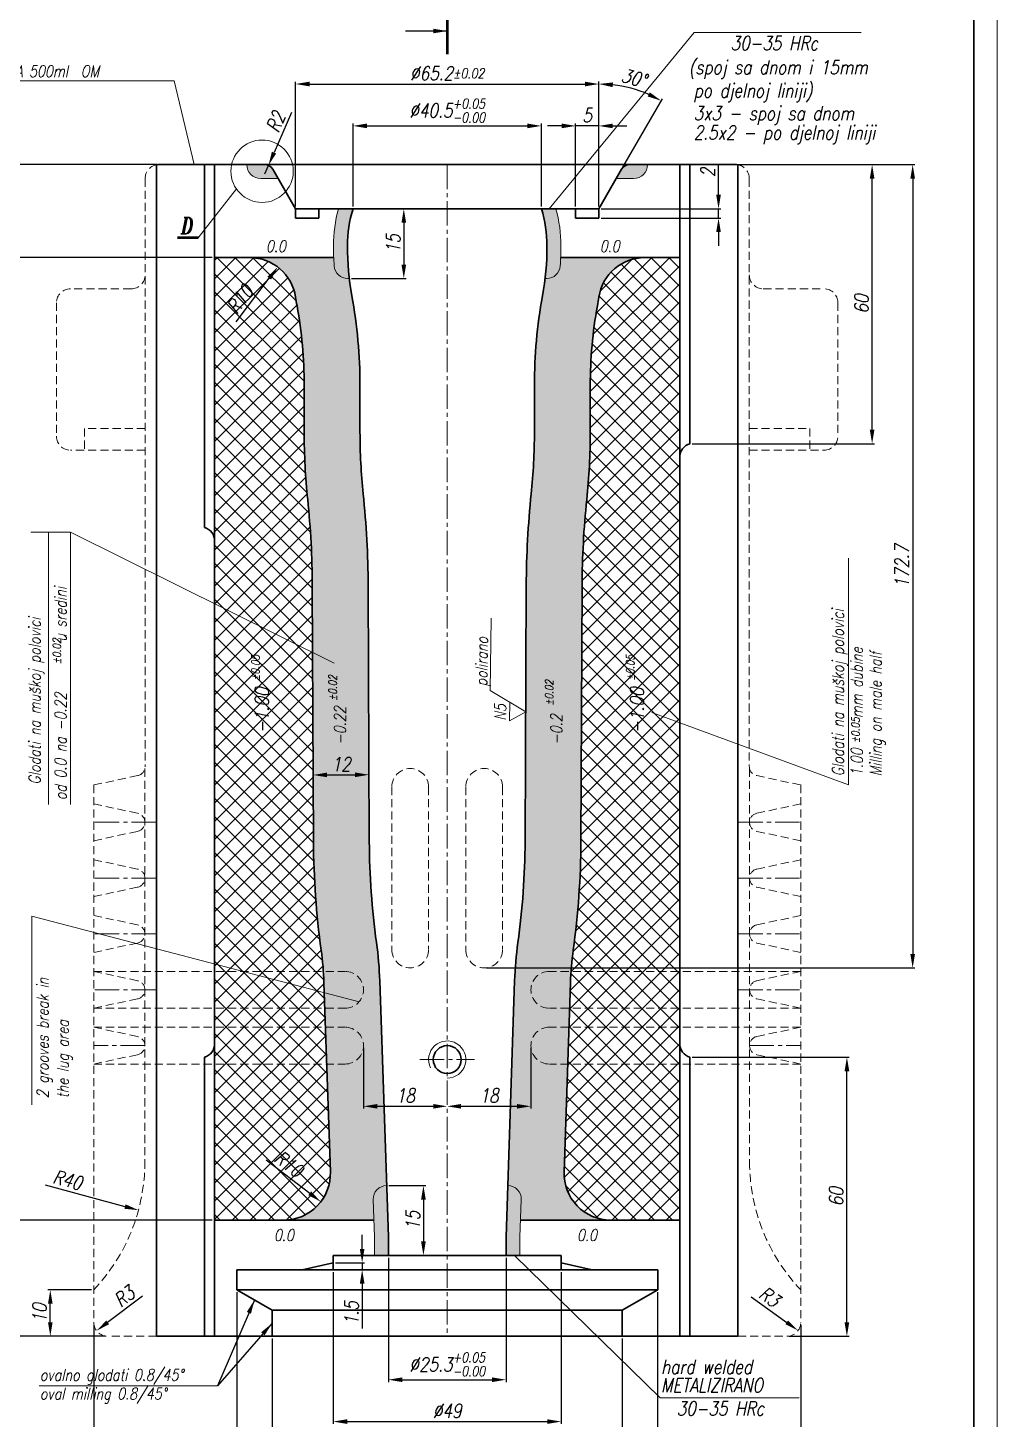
# Model space of a CAD drawing. Extents: x 39 to 1277, y -73 to 631.
# Drawn here: x 671 to 879.4, y 100.4 to 399.5 of the extents above; entities that cross this region are included whole.
import ezdxf

# ---------------------------------------------------------------- set-up
doc = ezdxf.new("R2010")
doc.units = 0
doc.header["$LTSCALE"] = 7
doc.header["$MEASUREMENT"] = 0
doc.linetypes.add('CENTER2', pattern=[1.125, 0.75, -0.125, 0.125, -0.125])
doc.linetypes.add('HIDDEN', pattern=[0.375, 0.25, -0.125])
doc.layers.get('0').update_dxf_attribs({"linetype": 'CONTINUOUS', "lineweight": 15})
for name, color, linetype, lineweight in [('1', 1, 'CENTER2', 15), ('2', 2, 'HIDDEN', 15), ('3', 3, 'CONTINUOUS', 30), ('4', 5, 'CONTINUOUS', 50), ('8', 251, 'CONTINUOUS', 15), ('ENGLISH', 252, 'CONTINUOUS', 18)]:
    doc.layers.add(name, color=color, linetype=linetype, lineweight=lineweight)
doc.styles.add('ITALICT', font='ITALICT.shx', dxfattribs={"width": 0.8, "height": 3})
doc.dimstyles.get("Standard").update_dxf_attribs({"dimtxt": 3, "dimasz": 3, "dimexe": 0.5, "dimexo": 0.5, "dimgap": 0.8, "dimtad": 1, "dimdsep": 46, "dimtxsty": 'ITALICT', "dimcen": 0.09, "dimazin": 2, "dimtfac": 1, "dimtmove": 0, "dimatfit": 3, "dimfxl": 1, "dimtolj": 1, "dimtzin": 0, "dimarcsym": 0})

# ---------------------------------------------------------------- blocks, each defined once
blk = doc.blocks.new('*D16')
at = {"color": 0, "lineweight": -2, "transparency": 16777216}
for p, q in [((728.56, 361.12), (728.56, 387.94)), ((731.56, 387.44), (790.76, 387.44)), ((793.76, 361.12), (793.76, 387.94))]:
    blk.add_line(p, q, dxfattribs=at)
at = {"color": 0, "transparency": 16777216}
for points in [[(731.56, 387.94), (731.56, 386.94), (728.56, 387.44)], [(790.76, 387.94), (790.76, 386.94), (793.76, 387.44)]]:
    blk.add_solid(points, dxfattribs=at)
at = {"color": 0, "transparency": 16777216, "insert": (761.16, 389.74), "char_height": 3, "attachment_point": 5, "style": 'ITALICT'}
blk.add_mtext('\\A1;%%c65.2{}{\\H0.71x;\\C3;%%p0.02}', dxfattribs=at)
blk = doc.blocks.new('*D17')
at = {"color": 0, "lineweight": -2, "transparency": 16777216}
for p, q in [((684.66, 128.22), (675.33, 128.22)), ((675.83, 121.22), (675.83, 125.22)), ((687.66, 118.22), (675.33, 118.22))]:
    blk.add_line(p, q, dxfattribs=at)
at = {"color": 0, "transparency": 16777216}
for points in [[(675.33, 125.22), (676.33, 125.22), (675.83, 128.22)], [(675.33, 121.22), (676.33, 121.22), (675.83, 118.22)]]:
    blk.add_solid(points, dxfattribs=at)
at = {"color": 0, "transparency": 16777216, "insert": (673.53, 123.22), "char_height": 3, "attachment_point": 5, "rotation": 90, "style": 'ITALICT'}
blk.add_mtext('\\A1;10', dxfattribs=at)
blk = doc.blocks.new('*D30')
at = {"color": 0, "lineweight": -2, "transparency": 16777216}
for p, q in [((736.66, 132.02), (736.66, 99.39)), ((785.66, 132.02), (785.66, 99.39)), ((739.66, 99.89), (782.66, 99.89))]:
    blk.add_line(p, q, dxfattribs=at)
at = {"color": 0, "transparency": 16777216}
for points in [[(739.66, 100.39), (739.66, 99.39), (736.66, 99.89)], [(782.66, 100.39), (782.66, 99.39), (785.66, 99.89)]]:
    blk.add_solid(points, dxfattribs=at)
at = {"color": 0, "transparency": 16777216, "insert": (761.16, 102.19), "char_height": 3, "attachment_point": 5, "style": 'ITALICT'}
blk.add_mtext('\\A1;%%c49', dxfattribs=at)
blk = doc.blocks.new('*D33')
at = {"color": 0, "lineweight": -2, "transparency": 16777216}
for p, q in [((743.16, 180.22), (743.16, 167.17)), ((746.16, 167.67), (758.16, 167.67))]:
    blk.add_line(p, q, dxfattribs=at)
at = {"color": 0, "transparency": 16777216}
for points in [[(746.16, 168.17), (746.16, 167.17), (743.16, 167.67)], [(758.16, 168.17), (758.16, 167.17), (761.16, 167.67)]]:
    blk.add_solid(points, dxfattribs=at)
at = {"color": 0, "transparency": 16777216, "insert": (752.16, 169.97), "char_height": 3, "attachment_point": 5, "style": 'ITALICT'}
blk.add_mtext('\\A1;18', dxfattribs=at)
blk = doc.blocks.new('*D34')
at = {"color": 0, "lineweight": -2, "transparency": 16777216}
for p, q in [((779.16, 180.22), (779.16, 167.17)), ((764.16, 167.67), (776.16, 167.67))]:
    blk.add_line(p, q, dxfattribs=at)
at = {"color": 0, "transparency": 16777216}
for points in [[(764.16, 168.17), (764.16, 167.17), (761.16, 167.67)], [(776.16, 168.17), (776.16, 167.17), (779.16, 167.67)]]:
    blk.add_solid(points, dxfattribs=at)
at = {"color": 0, "transparency": 16777216, "insert": (770.16, 169.97), "char_height": 3, "attachment_point": 5, "style": 'ITALICT'}
blk.add_mtext('\\A1;18', dxfattribs=at)
blk = doc.blocks.new('*D35')
at = {"color": 0, "lineweight": -2, "transparency": 16777216}
for p, q in [((823.61, 370.12), (853.02, 370.12)), ((852.52, 313.12), (852.52, 367.12)), ((813.85, 310.12), (853.02, 310.12))]:
    blk.add_line(p, q, dxfattribs=at)
at = {"color": 0, "transparency": 16777216}
for points in [[(852.02, 367.12), (853.02, 367.12), (852.52, 370.12)], [(852.02, 313.12), (853.02, 313.12), (852.52, 310.12)]]:
    blk.add_solid(points, dxfattribs=at)
at = {"color": 0, "transparency": 16777216, "insert": (850.22, 340.12), "char_height": 3, "attachment_point": 5, "rotation": 90, "style": 'ITALICT'}
blk.add_mtext('\\A1;60', dxfattribs=at)
blk = doc.blocks.new('*D36')
at = {"color": 0, "lineweight": -2, "transparency": 16777216}
for p, q in [((813.85, 178.22), (847.6, 178.22)), ((847.1, 121.22), (847.1, 175.22)), ((834.66, 118.22), (847.6, 118.22))]:
    blk.add_line(p, q, dxfattribs=at)
at = {"color": 0, "transparency": 16777216}
for points in [[(846.6, 175.22), (847.6, 175.22), (847.1, 178.22)], [(846.6, 121.22), (847.6, 121.22), (847.1, 118.22)]]:
    blk.add_solid(points, dxfattribs=at)
at = {"color": 0, "transparency": 16777216, "insert": (844.8, 148.22), "char_height": 3, "attachment_point": 5, "rotation": 90, "style": 'ITALICT'}
blk.add_mtext('\\A1;60', dxfattribs=at)
blk = doc.blocks.new('*D38')
at = {"color": 0, "lineweight": -2, "transparency": 16777216}
for p, q in [((823.61, 370.12), (861.74, 370.12)), ((861.24, 367.12), (861.24, 200.42)), ((769.61, 197.42), (861.74, 197.42))]:
    blk.add_line(p, q, dxfattribs=at)
at = {"color": 0, "transparency": 16777216}
for points in [[(860.74, 367.12), (861.74, 367.12), (861.24, 370.12)], [(860.74, 200.42), (861.74, 200.42), (861.24, 197.42)]]:
    blk.add_solid(points, dxfattribs=at)
at = {"color": 0, "transparency": 16777216, "insert": (858.94, 283.77), "char_height": 3, "attachment_point": 5, "rotation": 90, "style": 'ITALICT'}
blk.add_mtext('\\A1;172.7', dxfattribs=at)
blk = doc.blocks.new('*D39')
at = {"color": 0, "lineweight": -2, "transparency": 16777216}
for p, q in [((698.71, 370.12), (665.08, 370.12)), ((665.58, 367.12), (665.58, 353.12)), ((710.66, 350.12), (665.08, 350.12))]:
    blk.add_line(p, q, dxfattribs=at)
at = {"color": 0, "transparency": 16777216}
for points in [[(665.08, 367.12), (666.08, 367.12), (665.58, 370.12)], [(665.08, 353.12), (666.08, 353.12), (665.58, 350.12)]]:
    blk.add_solid(points, dxfattribs=at)
at = {"color": 0, "transparency": 16777216, "insert": (663.28, 360.12), "char_height": 3, "attachment_point": 5, "rotation": 90, "style": 'ITALICT'}
blk.add_mtext('\\A1;20', dxfattribs=at)
blk = doc.blocks.new('*D40')
at = {"color": 0, "lineweight": -2, "transparency": 16777216}
for p, q in [((710.66, 143.22), (665.08, 143.22)), ((665.58, 121.22), (665.58, 140.22)), ((675.33, 118.22), (665.08, 118.22))]:
    blk.add_line(p, q, dxfattribs=at)
at = {"color": 0, "transparency": 16777216}
for points in [[(665.08, 140.22), (666.08, 140.22), (665.58, 143.22)], [(665.08, 121.22), (666.08, 121.22), (665.58, 118.22)]]:
    blk.add_solid(points, dxfattribs=at)
at = {"color": 0, "transparency": 16777216, "insert": (663.28, 130.72), "char_height": 3, "attachment_point": 5, "rotation": 90, "style": 'ITALICT'}
blk.add_mtext('\\A1;25', dxfattribs=at)
blk = doc.blocks.new('*D47')
at = {"color": 0, "lineweight": -2, "transparency": 16777216}
for p, q in [((685.16, 120.72), (685.16, 72.39)), ((837.16, 120.72), (837.16, 72.39)), ((688.16, 72.89), (834.16, 72.89))]:
    blk.add_line(p, q, dxfattribs=at)
at = {"color": 0, "transparency": 16777216}
for points in [[(688.16, 73.39), (688.16, 72.39), (685.16, 72.89)], [(834.16, 73.39), (834.16, 72.39), (837.16, 72.89)]]:
    blk.add_solid(points, dxfattribs=at)
at = {"color": 0, "transparency": 16777216, "insert": (761.16, 75.19), "char_height": 3, "attachment_point": 5, "style": 'ITALICT'}
blk.add_mtext('\\A1;%%c152', dxfattribs=at)
blk = doc.blocks.new('*D55')
at = {"color": 0, "lineweight": -2, "transparency": 16777216}
for p, q in [((793.76, 361.62), (793.76, 387.95)), ((798.92, 369.55), (807.43, 384.28))]:
    blk.add_line(p, q, dxfattribs=at)
blk.add_arc((793.76, 360.62), 26.82, 66.4112, 83.5888, dxfattribs=at)
at = {"color": 0, "transparency": 16777216}
for points in [[(796.73, 386.78), (796.79, 387.78), (793.76, 387.45)], [(804.72, 385.65), (804.27, 384.76), (807.18, 383.85)]]:
    blk.add_solid(points, dxfattribs=at)
at = {"color": 0, "transparency": 16777216, "insert": (801.3, 388.75), "char_height": 3, "attachment_point": 5, "rotation": 345, "style": 'ITALICT'}
blk.add_mtext('\\A1;30°', dxfattribs=at)
blk = doc.blocks.new('*D56')
at = {"color": 0, "lineweight": -2, "transparency": 16777216}
for p, q in [((740.91, 361.12), (740.91, 378.94)), ((743.91, 378.44), (778.41, 378.44)), ((781.41, 361.12), (781.41, 378.94))]:
    blk.add_line(p, q, dxfattribs=at)
at = {"color": 0, "transparency": 16777216}
for points in [[(743.91, 378.94), (743.91, 377.94), (740.91, 378.44)], [(778.41, 378.94), (778.41, 377.94), (781.41, 378.44)]]:
    blk.add_solid(points, dxfattribs=at)
at = {"color": 0, "transparency": 16777216, "insert": (761.16, 381.72), "char_height": 3, "attachment_point": 5, "style": 'ITALICT'}
blk.add_mtext('\\A1;%%c40.5{}{\\H0.71x;\\C3;\\S+0.05^ -0.00;}', dxfattribs=at)
blk = doc.blocks.new('*D57')
at = {"color": 0, "lineweight": -2, "transparency": 16777216}
for p, q in [((727.7, 381.31), (723.93, 372.7)), ((721.92, 368.12), (722.73, 369.95))]:
    blk.add_line(p, q, dxfattribs=at)
at = {"color": 0, "transparency": 16777216}
blk.add_solid([(723.47, 372.9), (724.39, 372.5), (722.73, 369.95)], dxfattribs=at)
at = {"color": 0, "transparency": 16777216, "insert": (724.31, 379.3), "char_height": 3, "attachment_point": 5, "rotation": 66.3525, "style": 'ITALICT'}
blk.add_mtext('\\A1;R2', dxfattribs=at)
blk = doc.blocks.new('*D58')
at = {"color": 0, "lineweight": -2, "transparency": 16777216}
for p, q in [((748.51, 135.12), (748.51, 108.39)), ((773.81, 135.12), (773.81, 108.39)), ((751.51, 108.89), (770.81, 108.89))]:
    blk.add_line(p, q, dxfattribs=at)
at = {"color": 0, "transparency": 16777216}
for points in [[(751.51, 109.39), (751.51, 108.39), (748.51, 108.89)], [(770.81, 109.39), (770.81, 108.39), (773.81, 108.89)]]:
    blk.add_solid(points, dxfattribs=at)
at = {"color": 0, "transparency": 16777216, "insert": (761.16, 112.18), "char_height": 3, "attachment_point": 5, "style": 'ITALICT'}
blk.add_mtext('\\A1;%%c25.3{}{\\H0.71x;\\C3;\\S+0.05^ -0.00;}', dxfattribs=at)
blk = doc.blocks.new('*D59')
at = {"color": 0, "lineweight": -2, "transparency": 16777216}
for p, q in [((723.51, 117.72), (723.51, 90.39)), ((798.81, 117.72), (798.81, 90.39)), ((726.51, 90.89), (795.81, 90.89))]:
    blk.add_line(p, q, dxfattribs=at)
at = {"color": 0, "transparency": 16777216}
for points in [[(726.51, 91.39), (726.51, 90.39), (723.51, 90.89)], [(795.81, 91.39), (795.81, 90.39), (798.81, 90.89)]]:
    blk.add_solid(points, dxfattribs=at)
at = {"color": 0, "transparency": 16777216, "insert": (761.16, 94.18), "char_height": 3, "attachment_point": 5, "style": 'ITALICT'}
blk.add_mtext('\\A1;%%c75.3{}{\\H0.71x;\\C3;\\S+0.06^ +0.03;}', dxfattribs=at)
blk = doc.blocks.new('*D60')
at = {"color": 0, "lineweight": -2, "transparency": 16777216}
for p, q in [((715.91, 127.71), (715.91, 81.39)), ((806.41, 127.71), (806.41, 81.39)), ((718.91, 81.89), (803.41, 81.89))]:
    blk.add_line(p, q, dxfattribs=at)
at = {"color": 0, "transparency": 16777216}
for points in [[(718.91, 82.39), (718.91, 81.39), (715.91, 81.89)], [(803.41, 82.39), (803.41, 81.39), (806.41, 81.89)]]:
    blk.add_solid(points, dxfattribs=at)
at = {"color": 0, "transparency": 16777216, "insert": (761.16, 84.19), "char_height": 3, "attachment_point": 5, "style": 'ITALICT'}
blk.add_mtext('\\A1;%%c90.5', dxfattribs=at)
blk = doc.blocks.new('*D61')
at = {"color": 0, "lineweight": -2, "transparency": 16777216}
for p, q in [((742.88, 137.02), (742.88, 140.02)), ((737.16, 134.02), (743.38, 134.02)), ((742.88, 134.02), (742.88, 132.52)), ((742.88, 129.52), (742.88, 119.89))]:
    blk.add_line(p, q, dxfattribs=at)
at = {"color": 0, "transparency": 16777216}
for points in [[(742.38, 137.02), (743.38, 137.02), (742.88, 134.02)], [(742.38, 129.52), (743.38, 129.52), (742.88, 132.52)]]:
    blk.add_solid(points, dxfattribs=at)
at = {"color": 0, "transparency": 16777216, "insert": (740.58, 123.21), "char_height": 3, "attachment_point": 5, "rotation": 90, "style": 'ITALICT'}
blk.add_mtext('\\A1;1.5', dxfattribs=at)
blk = doc.blocks.new('*D70')
at = {"color": 0, "lineweight": -2, "transparency": 16777216}
blk.add_line((695.67, 126.88), (688.16, 121.22), dxfattribs=at)
at = {"color": 0, "transparency": 16777216}
blk.add_solid([(687.86, 121.62), (688.47, 120.82), (685.77, 119.41)], dxfattribs=at)
at = {"color": 0, "transparency": 16777216, "insert": (691.73, 126.79), "char_height": 3, "attachment_point": 5, "rotation": 37.0367, "style": 'ITALICT'}
blk.add_mtext('\\A1;R3', dxfattribs=at)
blk = doc.blocks.new('*D71')
at = {"color": 0, "lineweight": -2, "transparency": 16777216}
blk.add_line((826.53, 126.71), (834.16, 121.22), dxfattribs=at)
at = {"color": 0, "transparency": 16777216}
blk.add_solid([(834.46, 121.63), (833.87, 120.82), (836.6, 119.47)], dxfattribs=at)
at = {"color": 0, "transparency": 16777216, "insert": (830.47, 126.71), "char_height": 3, "attachment_point": 5, "rotation": 324.2688, "style": 'ITALICT'}
blk.add_mtext('\\A1;R3', dxfattribs=at)
blk = doc.blocks.new('*D90')
at = {"color": 0, "lineweight": -2, "transparency": 16777216}
blk.add_line((674.7, 150.76), (691.88, 146.12), dxfattribs=at)
at = {"color": 0, "transparency": 16777216}
blk.add_solid([(692.01, 146.6), (691.75, 145.64), (694.78, 145.34)], dxfattribs=at)
at = {"color": 0, "transparency": 16777216, "insert": (679.55, 151.84), "char_height": 3, "attachment_point": 5, "rotation": 344.8826, "style": 'ITALICT'}
blk.add_mtext('\\A1;R40', dxfattribs=at)
blk = doc.blocks.new('*D91')
at = {"color": 0, "lineweight": -2, "transparency": 16777216}
for p, q in [((748.64, 150.62), (756.55, 150.62)), ((756.05, 147.62), (756.05, 138.62))]:
    blk.add_line(p, q, dxfattribs=at)
at = {"color": 0, "transparency": 16777216}
for points in [[(755.55, 147.62), (756.55, 147.62), (756.05, 150.62)], [(755.55, 138.62), (756.55, 138.62), (756.05, 135.62)]]:
    blk.add_solid(points, dxfattribs=at)
at = {"color": 0, "transparency": 16777216, "insert": (753.75, 143.12), "char_height": 3, "attachment_point": 5, "rotation": 90, "style": 'ITALICT'}
blk.add_mtext('\\A1;15', dxfattribs=at)
blk = doc.blocks.new('*D92')
at = {"color": 0, "lineweight": -2, "transparency": 16777216}
for p, q in [((751.83, 357.62), (751.83, 348.62)), ((740.62, 345.62), (752.33, 345.62))]:
    blk.add_line(p, q, dxfattribs=at)
at = {"color": 0, "transparency": 16777216}
for points in [[(751.33, 357.62), (752.33, 357.62), (751.83, 360.62)], [(751.33, 348.62), (752.33, 348.62), (751.83, 345.62)]]:
    blk.add_solid(points, dxfattribs=at)
at = {"color": 0, "transparency": 16777216, "insert": (749.53, 353.12), "char_height": 3, "attachment_point": 5, "rotation": 90, "style": 'ITALICT'}
blk.add_mtext('\\A1;15', dxfattribs=at)
blk = doc.blocks.new('*D93')
at = {"color": 0, "lineweight": -2, "transparency": 16777216}
for p, q in [((819.5, 363.62), (819.5, 370.16)), ((794.26, 360.62), (820, 360.62)), ((819.5, 358.62), (819.5, 360.62)), ((794.26, 358.62), (820, 358.62)), ((819.5, 355.62), (819.5, 352.62))]:
    blk.add_line(p, q, dxfattribs=at)
at = {"color": 0, "transparency": 16777216}
for points in [[(819, 363.62), (820, 363.62), (819.5, 360.62)], [(819, 355.62), (820, 355.62), (819.5, 358.62)]]:
    blk.add_solid(points, dxfattribs=at)
at = {"color": 0, "transparency": 16777216, "insert": (817.2, 368.39), "char_height": 3, "attachment_point": 5, "rotation": 90, "style": 'ITALICT'}
blk.add_mtext('\\A1;2', dxfattribs=at)
blk = doc.blocks.new('*D94')
at = {"color": 0, "lineweight": -2, "transparency": 16777216}
for p, q in [((785.76, 378.44), (782.76, 378.44)), ((788.76, 361.12), (788.76, 378.94)), ((793.76, 378.44), (788.76, 378.44)), ((793.76, 361.12), (793.76, 378.94)), ((796.76, 378.44), (799.76, 378.44))]:
    blk.add_line(p, q, dxfattribs=at)
at = {"color": 0, "transparency": 16777216}
for points in [[(785.76, 378.94), (785.76, 377.94), (788.76, 378.44)], [(796.76, 378.94), (796.76, 377.94), (793.76, 378.44)]]:
    blk.add_solid(points, dxfattribs=at)
at = {"color": 0, "transparency": 16777216, "insert": (791.26, 380.74), "char_height": 3, "attachment_point": 5, "style": 'ITALICT'}
blk.add_mtext('\\A1;5', dxfattribs=at)
blk = doc.blocks.new('*D124')
at = {"color": 0, "lineweight": -2, "transparency": 16777216}
blk.add_line((722.23, 156.14), (731.6, 148.97), dxfattribs=at)
at = {"color": 0, "transparency": 16777216}
blk.add_solid([(731.91, 149.37), (731.3, 148.57), (733.99, 147.15)], dxfattribs=at)
at = {"color": 0, "transparency": 16777216, "insert": (727.12, 155.29), "char_height": 3, "attachment_point": 5, "rotation": 322.5913, "style": 'ITALICT'}
blk.add_mtext('\\A1;R10', dxfattribs=at)
blk = doc.blocks.new('*D125')
at = {"color": 0, "lineweight": -2, "transparency": 16777216}
for p, q in [((732.36, 236.59), (732.35, 239.4)), ((744.36, 236.64), (744.35, 239.45)), ((735.35, 238.91), (741.35, 238.94))]:
    blk.add_line(p, q, dxfattribs=at)
at = {"color": 0, "transparency": 16777216}
for points in [[(735.35, 239.41), (735.35, 238.41), (732.35, 238.9)], [(741.35, 239.44), (741.35, 238.44), (744.35, 238.95)]]:
    blk.add_solid(points, dxfattribs=at)
at = {"color": 0, "transparency": 16777216, "insert": (738.34, 241.22), "char_height": 3, "attachment_point": 5, "rotation": 0.2604, "style": 'ITALICT'}
blk.add_mtext('\\A1;12', dxfattribs=at)
blk = doc.blocks.new('*D126')
at = {"color": 0, "lineweight": -2, "transparency": 16777216}
blk.add_line((715.78, 336.29), (722.9, 345.7), dxfattribs=at)
at = {"color": 0, "transparency": 16777216}
blk.add_solid([(722.5, 346), (723.3, 345.4), (724.71, 348.09)], dxfattribs=at)
at = {"color": 0, "transparency": 16777216, "insert": (716.6, 341.19), "char_height": 3, "attachment_point": 5, "rotation": 52.8748, "style": 'ITALICT'}
blk.add_mtext('\\A1;R10', dxfattribs=at)

msp = doc.modelspace()

# ---------------------------------------------------------------- hatches: boundary and pattern name
h = msp.add_hatch(color=256)
h.dxf.hatch_style = 1
h.paths.add_polyline_path([(718.0794, 370.121, 0.41421356), (721.0794, 367.121), (724.8115, 367.121), (723.6568, 369.121, 0.26794919), (721.9247, 370.121)])
h.paths.add_polyline_path([(800.4038, 370.121, 0.26794919), (798.6717, 369.121), (797.517, 367.121), (801.2491, 367.121, 0.41421356), (804.2491, 370.121)])
h = msp.add_hatch(color=256)
h.dxf.hatch_style = 1
h.paths.add_polyline_path([(748.1442, 150.621, 0.42435179), (745.2434, 147.6235), (745.5142, 139.5706), (745.5142, 135.621), (748.5142, 135.621), (748.5142, 139.621)])
h.paths.add_polyline_path([(776.8142, 139.5706), (777.0851, 147.6235, 0.42435179), (774.1842, 150.621), (773.8142, 139.621), (773.8142, 135.621), (776.8142, 135.621)])
h.paths.add_polyline_path([(740.9142, 360.621), (737.7906, 360.621, 0.06697383), (736.7142, 352.621, 0.01706982), (736.861, 348.3232, 0.39435543), (739.7542, 345.621), (740.124, 345.621, -0.02924157), (739.7142, 352.621, -0.07458281)])
h.paths.add_polyline_path([(784.5378, 360.621), (781.4142, 360.621, -0.07458281), (782.6142, 352.621, -0.02924157), (782.2045, 345.621), (782.5742, 345.621, 0.39435543), (785.4675, 348.3232, 0.01706982), (785.6142, 352.621, 0.06697383)])
at = {"layer": '8'}
h = msp.add_hatch(dxfattribs=at)
h.set_pattern_fill('ANSI37', color=256, scale=22, angle=90, style=0)
h.paths.add_polyline_path([(811.1642, 350.121), (803.6559, 350.121, 0.37006849), (793.7728, 341.6454, -0.00662027), (793.4572, 339.7652, 0.04490924), (791.9142, 322.621), (791.9142, 312.621, -0.02581754), (791.1633, 298.088, 0.02468046), (790.1641, 279.5665), (789.9141, 224.5665, -0.03316863), (788.2578, 201.2301, 0.02589269), (787.6575, 194.2176), (786.2898, 153.5572, 0.42409636), (796.2841, 143.221), (811.1642, 143.221)])
h.paths.add_polyline_path([(734.7416, 192.1178), (711.1642, 198.2861), (711.1642, 143.221), (726.0443, 143.221, 0.42409636), (736.0387, 153.5572)])
h.paths.add_polyline_path([(732.2293, 265.282), (711.1642, 275.7329), (711.1642, 198.2861), (734.7416, 192.1178), (734.671, 194.2176, 0.02589269), (734.0707, 201.2301, -0.03316863), (732.4144, 224.5665)])
h.paths.add_polyline_path([(731.1652, 298.088, -0.02581754), (730.4142, 312.621), (730.4142, 322.621, 0.04490924), (728.8713, 339.7652, -0.00662027), (728.5557, 341.6454, 0.37006849), (718.6726, 350.121), (711.1642, 350.121), (711.1642, 275.7329), (732.2293, 265.282), (732.1644, 279.5665, 0.02468046)])
h.paths.add_polyline_path([(715.7658, 336.3639), (721.0168, 343.3006), (717.4288, 346.0166), (712.1779, 339.08)], flags=24)
h.paths.add_polyline_path([(804.2179, 247.2936), (804.2179, 259.4222), (799.7179, 259.4222), (799.7179, 247.2936)], flags=24)
h.paths.add_polyline_path([(801.8373, 259.2449), (801.8373, 266.6533), (799.2123, 266.6533), (799.2123, 259.2449)], flags=24)
h.paths.add_polyline_path([(722.3017, 156.1464), (729.2123, 150.8611), (731.946, 154.4356), (725.0354, 159.7208)], flags=24)
h.paths.add_polyline_path([(723.5862, 247.2936), (723.5862, 259.4222), (719.0862, 259.4222), (719.0862, 247.2936)], flags=24)
h = msp.add_hatch(dxfattribs=at)
h.set_pattern_fill('DOTS', color=256, scale=15)
h.paths.add_polyline_path([(791.9142, 312.621), (791.9142, 322.621, -0.04490924), (793.4572, 339.7652, 0.00662027), (793.7728, 341.6454, -0.37006849), (803.6559, 350.121), (785.5646, 350.121, -0.00714505), (785.4675, 348.3232, -0.39435543), (782.5742, 345.621), (782.2045, 345.621, -0.01564712), (781.65, 341.9078, 0.04490924), (779.9142, 322.621), (779.9142, 312.621, -0.02581754), (779.2272, 299.3247, 0.02468046), (778.1642, 279.621), (777.9142, 224.621, -0.03316863), (776.3705, 202.871, 0.02589269), (775.6642, 194.621), (774.1842, 150.621, -0.42435179), (777.0851, 147.6235), (776.937, 143.221), (796.2841, 143.221, -0.42409636), (786.2898, 153.5572), (787.6575, 194.2176, -0.02589269), (788.2578, 201.2301, 0.03316863), (789.9141, 224.5665), (790.1641, 279.5665, -0.02468046), (791.1633, 298.088, 0.02581754)])
h.paths.add_polyline_path([(742.4142, 312.621), (742.4142, 322.621, 0.04490924), (740.6784, 341.9078, -0.01564712), (740.124, 345.621), (739.7542, 345.621, -0.39435543), (736.861, 348.3232, -0.00714505), (736.7639, 350.121), (718.6726, 350.121, -0.37006849), (728.5557, 341.6454, 0.00662027), (728.8713, 339.7652, -0.04490924), (730.4142, 322.621), (730.4142, 312.621, 0.02581754), (731.1652, 298.088, -0.02468046), (732.1644, 279.5665), (732.4144, 224.5665, 0.03316863), (734.0707, 201.2301, -0.02589269), (734.671, 194.2176), (736.0387, 153.5572, -0.42409636), (726.0443, 143.221), (745.3914, 143.221), (745.2434, 147.6235, -0.42409636), (748.1417, 150.621), (748.1442, 150.621), (746.6642, 194.621, 0.02589269), (745.958, 202.871, -0.03316863), (744.4142, 224.621), (744.1642, 279.621, 0.02468046), (743.1012, 299.3247, -0.02581754)])
h.paths.add_polyline_path([(735.7704, 238.963), (740.9275, 238.9864), (740.907, 243.4864), (735.7499, 243.4629)], flags=24)
h.paths.add_polyline_path([(737.8639, 254.8906), (737.8639, 262.2322), (735.2389, 262.2322), (735.2389, 254.8906)], flags=24)
h.paths.add_polyline_path([(739.9663, 244.9743), (739.9663, 255.0815), (736.2163, 255.0815), (736.2163, 244.9743)], flags=24)
h.paths.add_polyline_path([(786.4962, 244.9743), (786.4962, 253.0815), (782.7462, 253.0815), (782.7462, 244.9743)], flags=24)
h.paths.add_polyline_path([(784.3938, 253.869), (784.3938, 261.2107), (781.7688, 261.2107), (781.7688, 253.869)], flags=24)

# ---------------------------------------------------------------- linework, layer by layer
for p, q in [((879.4079, 630.9628), (879.4079, 12.3608)), ((814.2853, 398.5157), (783.0552, 360.621)), ((850.1726, 398.5157), (814.2853, 398.5157)), ((647.6205, 388.1335), (702.4825, 388.1335)), ((702.4825, 388.1335), (706.7736, 370.121)), ((721.0794, 367.121), (724.8115, 367.121)), ((801.2491, 367.121), (797.517, 367.121)), ((715.8269, 364.9113), (707.6362, 354.4)), ((740.124, 345.621), (739.7542, 345.621)), ((782.2045, 345.621), (782.5742, 345.621)), ((671.671, 291.0956), (680.199, 291.0956)), ((675.4528, 232.5317), (675.4528, 291.0956)), ((680.199, 291.0956), (680.199, 232.5744)), ((680.199, 291.0956), (736.8865, 262.9714)), ((847.4647, 236.7748), (847.4647, 285.5093)), ((770.3849, 257.0387), (770.6121, 272.6141)), ((770.3849, 257.0387), (778.0408, 252.4684)), ((774.5418, 250.5157), (774.6002, 254.5224)), ((778.0408, 252.4684), (774.5418, 250.5157)), ((805.1729, 252.3139), (847.4647, 236.7748)), ((671.8262, 167.989), (671.8262, 208.5778)), ((742.2291, 190.1589), (671.8262, 208.5778)), ((745.5142, 139.5706), (745.2434, 147.6235)), ((776.8142, 139.5706), (777.0851, 147.6235)), ((745.5142, 135.621), (745.5142, 139.5706)), ((776.8142, 135.621), (776.8142, 139.5706)), ((806.9213, 105.0183), (775.6465, 135.621)), ((673.45, 107.5836), (711.765, 107.5836)), ((836.8362, 105.0183), (806.9213, 105.0183))]:
    msp.add_line(p, q)
msp.add_circle((721.3659, 368.696), 6.7086)
for centre, radius, start, end in [((721.0794, 370.121), 3, 180, 270), ((801.2491, 370.121), 3, 270, 0), ((766.9809, 352.621), 30.2667, 164.673616, 180), ((755.3476, 352.621), 30.2667, 360, 15.326384), ((799.7142, 352.621), 63, 180, 183.911735), ((722.6142, 352.621), 63, 356.088265, 360), ((739.7542, 348.521), 2.9, 183.911735, 270), ((782.5742, 348.521), 2.9, 270, 356.088265), ((761.1642, 177.721), 4, 270, 206.70514), ((748.1417, 147.721), 2.9, 90, 181.926495), ((774.1867, 147.721), 2.9, 358.073505, 90)]:
    msp.add_arc(centre, radius, start, end)
at = {"layer": '1'}
for p, q in [((761.1642, 370.121), (761.1642, 118.221)), ((698.542, 228.721), (685.1642, 228.721)), ((823.7865, 228.721), (837.1642, 228.721)), ((698.542, 216.721), (685.1642, 216.721)), ((823.7865, 216.721), (837.1642, 216.721)), ((698.542, 204.721), (685.1642, 204.721)), ((823.7865, 204.721), (837.1642, 204.721)), ((698.542, 192.721), (685.1642, 192.721)), ((823.7865, 192.721), (837.1642, 192.721)), ((696.1642, 180.721), (685.1642, 180.721)), ((826.1642, 180.721), (837.1642, 180.721)), ((755.289, 177.721), (767.056, 177.721))]:
    msp.add_line(p, q, dxfattribs=at)
at = {"layer": '2'}
for p, q in [((696.2142, 367.121), (696.2142, 240.721)), ((826.1142, 367.121), (826.1142, 240.721)), ((693.2142, 343.421), (680.1642, 343.421)), ((829.1142, 343.421), (842.1642, 343.421)), ((677.1642, 340.421), (677.1642, 311.721)), ((845.1642, 340.421), (845.1642, 311.721)), ((696.2142, 313.421), (683.2142, 313.421)), ((683.2142, 313.421), (683.2142, 308.721)), ((826.1142, 313.421), (839.1142, 313.421)), ((839.1142, 313.421), (839.1142, 308.721)), ((696.2142, 308.721), (680.1642, 308.721)), ((826.1142, 308.721), (842.1642, 308.721)), ((696.1642, 240.2766), (696.1642, 155.771)), ((826.1642, 240.2766), (826.1642, 155.771)), ((694.6301, 238.7647), (685.1642, 236.7527)), ((685.1642, 236.7527), (685.1642, 121.221)), ((749.2642, 236.3266), (749.2642, 201.371)), ((757.1642, 236.3266), (757.1642, 201.371)), ((765.1642, 236.3266), (765.1642, 201.371)), ((773.0642, 236.3266), (773.0642, 201.371)), ((827.6984, 238.7647), (837.1642, 236.7527)), ((837.1642, 236.7527), (837.1642, 121.221)), ((694.5801, 230.6773), (685.1642, 232.6787)), ((827.7484, 230.6773), (837.1642, 232.6787)), ((694.5801, 226.7647), (685.1642, 224.7633)), ((827.7484, 226.7647), (837.1642, 224.7633)), ((694.5801, 218.6773), (685.1642, 220.6787)), ((827.7484, 218.6773), (837.1642, 220.6787)), ((694.5801, 214.7647), (685.1642, 212.7633)), ((827.7484, 214.7647), (837.1642, 212.7633)), ((694.5801, 206.6773), (685.1642, 208.6787)), ((827.7484, 206.6773), (837.1642, 208.6787)), ((694.5801, 202.7647), (685.1642, 200.7633)), ((827.7484, 202.7647), (837.1642, 200.7633)), ((694.5801, 194.6773), (685.1642, 196.6787)), ((685.1642, 196.6787), (739.2012, 196.6787)), ((837.1642, 196.6787), (783.1272, 196.6787)), ((827.7484, 194.6773), (837.1642, 196.6787)), ((694.5801, 190.7647), (685.1642, 188.7633)), ((685.1642, 188.7527), (739.2012, 188.7527)), ((837.1642, 188.7527), (783.1272, 188.7527)), ((827.7484, 190.7647), (837.1642, 188.7633)), ((694.5801, 182.6773), (685.1642, 184.6787)), ((685.1642, 184.6787), (739.2012, 184.6787)), ((837.1642, 184.6787), (783.1272, 184.6787)), ((827.7484, 182.6773), (837.1642, 184.6787)), ((694.5801, 178.7647), (685.1642, 176.7633)), ((685.1642, 176.7527), (739.2012, 176.7527)), ((837.1642, 176.7527), (783.1272, 176.7527)), ((827.7484, 178.7647), (837.1642, 176.7633)), ((698.6642, 118.221), (688.1642, 118.221)), ((823.6642, 118.221), (834.1642, 118.221))]:
    msp.add_line(p, q, dxfattribs=at)
for centre, radius, start, end in [((699.2142, 367.121), 3, 100.563978, 180), ((823.1142, 367.121), 3, 360, 79.436022), ((693.2142, 346.421), 3, 270, 360), ((829.1142, 346.421), 3, 180, 270), ((680.1642, 340.421), 3, 90, 180), ((842.1642, 340.421), 3, 0, 90), ((680.1642, 311.721), 3, 180, 270), ((842.1642, 311.721), 3, 270, 0), ((694.2142, 240.721), 2, 282, 0), ((753.2142, 236.3266), 3.95, 0, 180), ((769.1142, 236.3266), 3.95, 0, 180), ((828.1142, 240.721), 2, 180, 258), ((694.1642, 228.721), 2, 282, 78), ((828.1642, 228.721), 2, 102, 258), ((694.1642, 216.721), 2, 282, 78), ((828.1642, 216.721), 2, 102, 258), ((694.1642, 204.721), 2, 282, 78), ((828.1642, 204.721), 2, 102, 258), ((753.2142, 201.371), 3.95, 180, 0), ((769.1142, 201.371), 3.95, 180, 0), ((694.1642, 192.721), 2, 282, 78), ((739.2012, 192.7157), 3.963, 270, 90), ((783.1272, 192.7157), 3.963, 90, 270), ((828.1642, 192.721), 2, 102, 258), ((694.1642, 180.721), 2, 282, 78), ((739.2012, 180.7157), 3.963, 270, 90), ((783.1272, 180.7157), 3.963, 90, 270), ((828.1642, 180.721), 2, 102, 258), ((656.1642, 155.771), 40, 316.468848, 0), ((866.1642, 155.771), 40, 180, 223.531152), ((688.1642, 121.221), 3, 180, 270), ((834.1642, 121.221), 3, 270, 0)]:
    msp.add_arc(centre, radius, start, end, dxfattribs=at)
at = {"layer": '3'}
for p, q in [((874.4079, 625.9628), (874.4079, 17.3608)), ((698.6642, 370.0702), (698.6642, 118.221)), ((699.2142, 370.121), (761.1642, 370.121)), ((708.9804, 370.121), (708.9804, 292.121)), ((711.1642, 370.121), (711.1642, 118.221)), ((728.5642, 360.621), (723.6568, 369.121)), ((823.1142, 370.121), (761.1642, 370.121)), ((793.7642, 360.621), (798.6717, 369.121)), ((811.1642, 370.121), (811.1642, 118.221)), ((813.3481, 370.121), (813.3481, 310.121)), ((823.6642, 370.0702), (823.6642, 118.221)), ((761.1642, 360.621), (728.5642, 360.621)), ((728.5642, 360.621), (728.5642, 358.621)), ((733.5642, 358.621), (733.5642, 360.621)), ((761.1642, 360.621), (793.7642, 360.621)), ((788.7642, 358.621), (788.7642, 360.621)), ((793.7642, 360.621), (793.7642, 358.621)), ((728.5642, 358.621), (733.5642, 358.621)), ((793.7642, 358.621), (788.7642, 358.621)), ((711.1642, 350.121), (736.7639, 350.121)), ((811.1642, 350.121), (785.5646, 350.121)), ((730.4142, 312.621), (730.4142, 322.621)), ((742.4142, 312.621), (742.4142, 322.621)), ((779.9142, 312.621), (779.9142, 322.621)), ((791.9142, 312.621), (791.9142, 322.621)), ((732.4144, 224.5665), (732.1644, 279.5665)), ((744.4142, 224.621), (744.1642, 279.621)), ((777.9142, 224.621), (778.1642, 279.621)), ((789.9141, 224.5665), (790.1641, 279.5665)), ((748.5142, 139.621), (746.6642, 194.621)), ((773.8142, 139.621), (775.6642, 194.621)), ((736.0387, 153.5572), (734.671, 194.2176)), ((786.2898, 153.5572), (787.6575, 194.2176)), ((708.9804, 178.221), (708.9804, 118.221)), ((813.3481, 178.221), (813.3481, 118.221)), ((748.1442, 150.621), (748.1417, 150.621)), ((745.3914, 143.221), (711.1642, 143.221)), ((776.937, 143.221), (811.1642, 143.221)), ((748.5142, 135.621), (748.5142, 139.621)), ((773.8142, 135.621), (773.8142, 139.621)), ((761.1642, 135.621), (736.6642, 135.621)), ((736.6642, 132.521), (736.6642, 135.621)), ((761.1642, 135.621), (785.6642, 135.621)), ((785.6642, 132.521), (785.6642, 135.621)), ((761.1642, 132.521), (715.9142, 132.521)), ((715.9142, 128.2089), (715.9142, 132.521)), ((736.6642, 134.021), (730.0072, 132.521)), ((761.1642, 132.521), (806.4142, 132.521)), ((785.6642, 134.021), (792.3213, 132.521)), ((806.4142, 128.2089), (806.4142, 132.521)), ((715.9142, 128.2089), (761.1642, 128.2089)), ((723.5142, 123.821), (715.9142, 128.2089)), ((806.4142, 128.2089), (761.1642, 128.2089)), ((798.8142, 123.821), (806.4142, 128.2089)), ((761.1642, 123.821), (723.5142, 123.821)), ((723.5142, 118.221), (723.5142, 123.821)), ((761.1642, 123.821), (798.8142, 123.821)), ((798.8142, 118.221), (798.8142, 123.821)), ((761.1642, 118.221), (698.6642, 118.221)), ((761.1642, 118.221), (823.6642, 118.221))]:
    msp.add_line(p, q, dxfattribs=at)
msp.add_circle((761.1642, 177.721), 3, dxfattribs=at)
for centre, radius, start, end in [((699.2142, 367.121), 3, 90, 100.563978), ((721.9247, 368.121), 2, 30, 90), ((800.4038, 368.121), 2, 90, 150), ((823.1142, 367.121), 3, 79.436022, 90), ((766.9809, 352.621), 27.2667, 162.938469, 180), ((755.3476, 352.621), 27.2667, 0, 17.061531), ((718.6726, 340.121), 10, 8.768298, 90), ((799.7142, 352.621), 60, 180, 190.285529), ((722.6142, 352.621), 60, 349.714471, 0), ((803.6559, 340.121), 10, 90, 171.231702), ((799.7142, 352.621), 72, 188.768298, 190.285529), ((634.3976, 322.621), 108.0167, 0, 10.285529), ((887.9309, 322.621), 108.0167, 169.714471, 180), ((722.6142, 352.621), 72, 349.714471, 351.231702), ((634.3976, 322.621), 96.0167, 0, 10.285529), ((887.9309, 322.621), 96.0167, 169.714471, 180), ((871.4245, 312.621), 141.0103, 180, 185.915631), ((871.4245, 312.621), 129.0103, 180, 185.915631), ((650.9039, 312.621), 129.0103, 354.084369, 0), ((650.9039, 312.621), 141.0103, 354.084369, 0), ((814.1642, 307.2342), 3, 105.786856, 180), ((544.1663, 278.712), 200, 0.260434, 5.915631), ((978.1622, 278.712), 200, 174.084369, 179.739566), ((544.1663, 278.712), 188, 0.260434, 5.915631), ((978.1622, 278.712), 188, 174.084369, 179.739566), ((708.1642, 289.2342), 3, 0, 74.213144), ((908.9413, 225.3689), 176.5288, 180.260434, 187.859337), ((908.9413, 225.3689), 164.5288, 180.260434, 187.859337), ((613.3872, 225.3689), 164.5288, 352.140663, 359.739566), ((613.3872, 225.3689), 176.5288, 352.140663, 359.739566), ((666.7095, 191.9316), 68, 1.926495, 7.859337), ((666.7095, 191.9316), 80, 1.926495, 7.859337), ((855.619, 191.9316), 80, 172.140663, 178.073505), ((855.619, 191.9316), 68, 172.140663, 178.073505), ((708.1642, 181.1079), 3, 285.786856, 0), ((814.1642, 181.1079), 3, 180, 254.213144), ((726.0443, 153.221), 10, 270, 1.926495), ((796.2841, 153.221), 10, 178.073505, 270)]:
    msp.add_arc(centre, radius, start, end, dxfattribs=at)
at = {"layer": '4'}
for p, q in [((761.1642, 403.8369), (761.1642, 393.8369)), ((707.6362, 354.4), (703.1598, 354.4))]:
    msp.add_line(p, q, dxfattribs=at)

# ---------------------------------------------------------------- texts
at = {"style": 'ITALICT', "width": 0.8}
for s, height, p in [('30-35 HRc', 3, (822.0999, 394.7067)), ('(spoj sa dnom i 15mm', 3, (813.0833, 389.5341)), ('GRAVIRATI: ALIVA 500ml  OM', 2.5, (648.1002, 388.9494)), ('po djelnoj liniji)', 3, (814.1557, 384.5328)), ('3x3 - spoj sa dnom', 3, (814.1557, 379.6999)), ('2.5x2 - po djelnoj liniji', 3, (814.1557, 375.4979)), ('D', 3.5, (703.9033, 355.2139)), ('0.0', 2.5, (722.194, 351.3137)), ('0.0', 2.5, (793.9629, 351.3137)), ('0.0', 2.5, (723.9176, 138.7304)), ('0.0', 2.5, (789.0657, 138.7304)), ('ovalno glodati 0.8/45%%d', 2.5, (673.5763, 108.6804)), ('METALIZIRANO', 3, (807.1448, 106.2177)), ('30-35 HRc', 3, (810.5057, 101.2093))]:
    msp.add_text(s, height=height, dxfattribs=at).set_placement(p)
for s, height, rotation, p in [('od 0.0 na -0.22      u sredini', 2.5, 90, (679.2914, 233.4684)), ('Glodati na muškoj polovici', 2.5, 90, (673.712, 236.8397)), ('Glodati na muškoj polovici', 2.5, 90, (846.4197, 238.6171)), ('polirano', 2.5, 89.164498, (769.7298, 257.9329)), (' %%p0.02', 1.75, 90, (678.1116, 261.7716)), ('1.00    mm dubine', 2.5, 90, (850.4674, 238.6171)), (' %%P0.05', 1.75, 90, (720.8353, 258.2168)), (' %%P0.05', 1.75, 90, (801.3998, 258.2158)), (' %%p0.02', 1.75, 90, (737.4264, 253.8614)), ('-1.00', 3, 90, (722.8362, 247.8151)), (' %%p0.02', 1.75, 90, (783.9563, 252.8399)), ('-1.00', 3, 90, (803.4679, 247.8151)), ('N5', 2.5, 89.164498, (773.7992, 250.5211)), ('-0.22', 2.5, 90, (739.3413, 245.4088)), ('-0.2', 2.5, 90, (785.8712, 245.4088)), (' %%P0.05', 1.75, 90, (849.8241, 244.8005))]:
    msp.add_text(s, height=height, rotation=rotation, dxfattribs=at).set_placement(p)
at = {"layer": 'ENGLISH', "style": 'ITALICT', "width": 0.8}
for s, p in [('Milling on male half', (854.5343, 238.6171)), ('2 grooves break in', (675.4352, 169.4123)), ('the lug area', (679.7733, 169.4123))]:
    msp.add_text(s, height=2.5, rotation=90, dxfattribs=at).set_placement(p)
for s, height, p in [('hard welded', 3, (807.1448, 110.1494)), ('oval milling 0.8/45%%D', 2.5, (673.5763, 104.6425))]:
    msp.add_text(s, height=height, dxfattribs=at).set_placement(p)

# ---------------------------------------------------------------- dimensions: what is measured, and where the dimension line sits
for base, p1, p2, text, override, picture, middle in [((793.7642, 387.4384), (728.5642, 360.621), (793.7642, 360.621), '%%c<>{}{\\H0.71x;\\C3;%%p0.02}', {"dimtp": 0.02, "dimtm": 0.02, "dimtdec": 2, "dimtmove": 0, "dimtzin": 0}, '*D16', (761.1642, 387.4384)), ((785.6642, 99.8925), (736.6642, 132.521), (785.6642, 132.521), '%%c<>', {"dimtmove": 0}, '*D30', (761.1642, 99.8925)), ((806.4142, 81.8925), (715.9142, 128.2089), (806.4142, 128.2089), '%%c<>', {"dimtmove": 0}, '*D60', (761.1642, 81.8925)), ((837.1642, 72.8925), (685.1642, 121.221), (837.1642, 121.221), '%%c<>', {"dimtmove": 0}, '*D47', (761.1642, 72.8925)), ((798.8142, 90.8925), (723.5142, 118.221), (798.8142, 118.221), '%%c<>{}{\\H0.71x;\\C3;\\S+0.06^ +0.03;}', {"dimtp": 0.06, "dimtm": -0.03, "dimtdec": 2, "dimtmove": 0, "dimtzin": 0}, '*D59', (761.1642, 90.8925))]:
    dim = msp.add_linear_dim(base=base, p1=p1, p2=p2, text=text, dimstyle='Standard', override=override)
    dim.commit()
    dim.dimension.update_dxf_attribs({"geometry": picture, "text_midpoint": middle, "dimtype": 160})
dim = msp.add_angular_dim_2l(base=(802.9388, 385.8279), line1=((793.7642, 360.621), (798.6717, 369.121)), line2=((793.7642, 360.621), (793.7642, 361.121)), dimstyle='Standard')
dim.commit()
dim.dimension.update_dxf_attribs({"geometry": '*D55', "text_midpoint": (801.3022, 388.7532)})
for base, p1, p2, text, override, picture, middle in [((781.4142, 378.4384), (740.9142, 360.621), (781.4142, 360.621), '%%c<>{}{\\H0.71x;\\C3;\\S+0.05^ -0.00;}', {"dimtp": 0.05, "dimtm": 0, "dimtdec": 2, "dimtmove": 0, "dimtzin": 0}, '*D56', (761.1642, 381.7234)), ((773.8142, 108.8925), (748.5142, 135.621), (773.8142, 135.621), '<>{}{\\H0.71x;\\C3;\\S+0.05^ -0.00;}', {"dimpost": '%%c<>', "dimtp": 0.05, "dimtm": 0, "dimtdec": 2, "dimtmove": 0, "dimtzin": 0}, '*D58', (761.1642, 112.1775))]:
    dim = msp.add_linear_dim(base=base, p1=p1, p2=p2, text=text, dimstyle='Standard', override=override)
    dim.commit()
    dim.dimension.update_dxf_attribs({"geometry": picture, "text_midpoint": middle})
dim = msp.add_radius_dim(center=(721.9247, 368.121), mpoint=(722.7269, 369.9531), dimstyle='Standard')
dim.commit()
dim.dimension.update_dxf_attribs({"geometry": '*D57', "text_midpoint": (724.3103, 379.3031)})
for base, p1, p2, picture, middle in [((788.7642, 378.4384), (793.7642, 360.621), (788.7642, 360.621), '*D94', (791.2642, 380.7384)), ((761.1642, 167.6662), (743.1642, 180.7157), (761.1642, 167.6662), '*D33', (752.1642, 169.9662))]:
    dim = msp.add_linear_dim(base=base, p1=p1, p2=p2, dimstyle='Standard')
    dim.commit()
    dim.dimension.update_dxf_attribs({"geometry": picture, "text_midpoint": middle})
for base, p1, p2, picture, middle in [((665.5849, 350.121), (699.2142, 370.121), (711.1642, 350.121), '*D39', (663.2849, 360.121)), ((861.2411, 197.421), (823.1142, 370.121), (769.1142, 197.421), '*D38', (858.9411, 283.771)), ((852.5157, 370.121), (813.3481, 310.121), (823.1142, 370.121), '*D35', (850.2157, 340.121)), ((751.8304, 345.621), (751.8304, 360.621), (740.124, 345.621), '*D92', (749.5304, 353.121)), ((847.0996, 178.221), (834.1642, 118.221), (813.3481, 178.221), '*D36', (844.7996, 148.221)), ((756.0546, 135.621), (748.1442, 150.621), (756.0546, 135.621), '*D91', (753.7546, 143.121)), ((665.5849, 143.221), (675.8311, 118.221), (711.1642, 143.221), '*D40', (663.2849, 130.721)), ((742.8797, 132.521), (736.6642, 134.021), (742.8797, 132.521), '*D61', (740.5797, 123.2067)), ((675.8311, 128.221), (688.1642, 118.221), (685.1642, 128.221), '*D17', (673.5311, 123.221))]:
    dim = msp.add_linear_dim(base=base, p1=p1, p2=p2, angle=90, dimstyle='Standard')
    dim.commit()
    dim.dimension.update_dxf_attribs({"geometry": picture, "text_midpoint": middle})
dim = msp.add_linear_dim(base=(819.4956, 358.621), p1=(793.7642, 360.621), p2=(793.7642, 358.621), angle=90, dimstyle='Standard')
dim.commit()
dim.dimension.update_dxf_attribs({"geometry": '*D93', "text_midpoint": (819.4956, 368.3925), "dimtype": 160})
for center, mpoint, picture, middle in [((718.6726, 340.121), (724.7082, 348.0942), '*D126', (718.4312, 339.8021)), ((726.0443, 153.221), (733.9876, 147.1461), '*D124', (725.7266, 153.464)), ((656.1642, 155.771), (694.78, 145.3391), '*D90', (678.9483, 149.616))]:
    dim = msp.add_radius_dim(center=center, mpoint=mpoint, dimstyle='Standard')
    dim.commit()
    dim.dimension.update_dxf_attribs({"geometry": picture, "text_midpoint": middle, "dimtype": 164})
dim = msp.add_aligned_dim(p1=(732.362, 236.0895), p2=(744.3619, 236.1441), distance=2.8079, dimstyle='Standard')
dim.commit()
dim.dimension.update_dxf_attribs({"geometry": '*D125', "text_midpoint": (738.3387, 241.2247)})
dim = msp.add_linear_dim(base=(779.1642, 167.6662), p1=(761.1642, 167.6662), p2=(779.1642, 180.7157), dimstyle='Standard', override={"dimtmove": 1})
dim.commit()
dim.dimension.update_dxf_attribs({"geometry": '*D34', "text_midpoint": (770.1642, 169.9662)})
for center, mpoint, picture, middle in [((688.1642, 121.221), (685.7695, 119.4141), '*D70', (693.1134, 124.9555)), ((834.1642, 121.221), (836.5995, 119.4691), '*D71', (829.1313, 124.8417))]:
    dim = msp.add_radius_dim(center=center, mpoint=mpoint, dimstyle='Standard', override={"dimtmove": 1})
    dim.commit()
    dim.dimension.update_dxf_attribs({"geometry": picture, "text_midpoint": middle, "dimtype": 164})

# ---------------------------------------------------------------- leaders
for points in [[(761.1642, 398.8369), (752.1642, 398.8369)], [(719.7142, 126.015), (711.765, 107.5836)], [(723.5142, 121.021), (711.765, 107.5836)]]:
    msp.add_leader(points, dimstyle='Standard', override={"dimgap": 0.7, "dimtad": 0})

doc.saveas('drawing.dxf')
